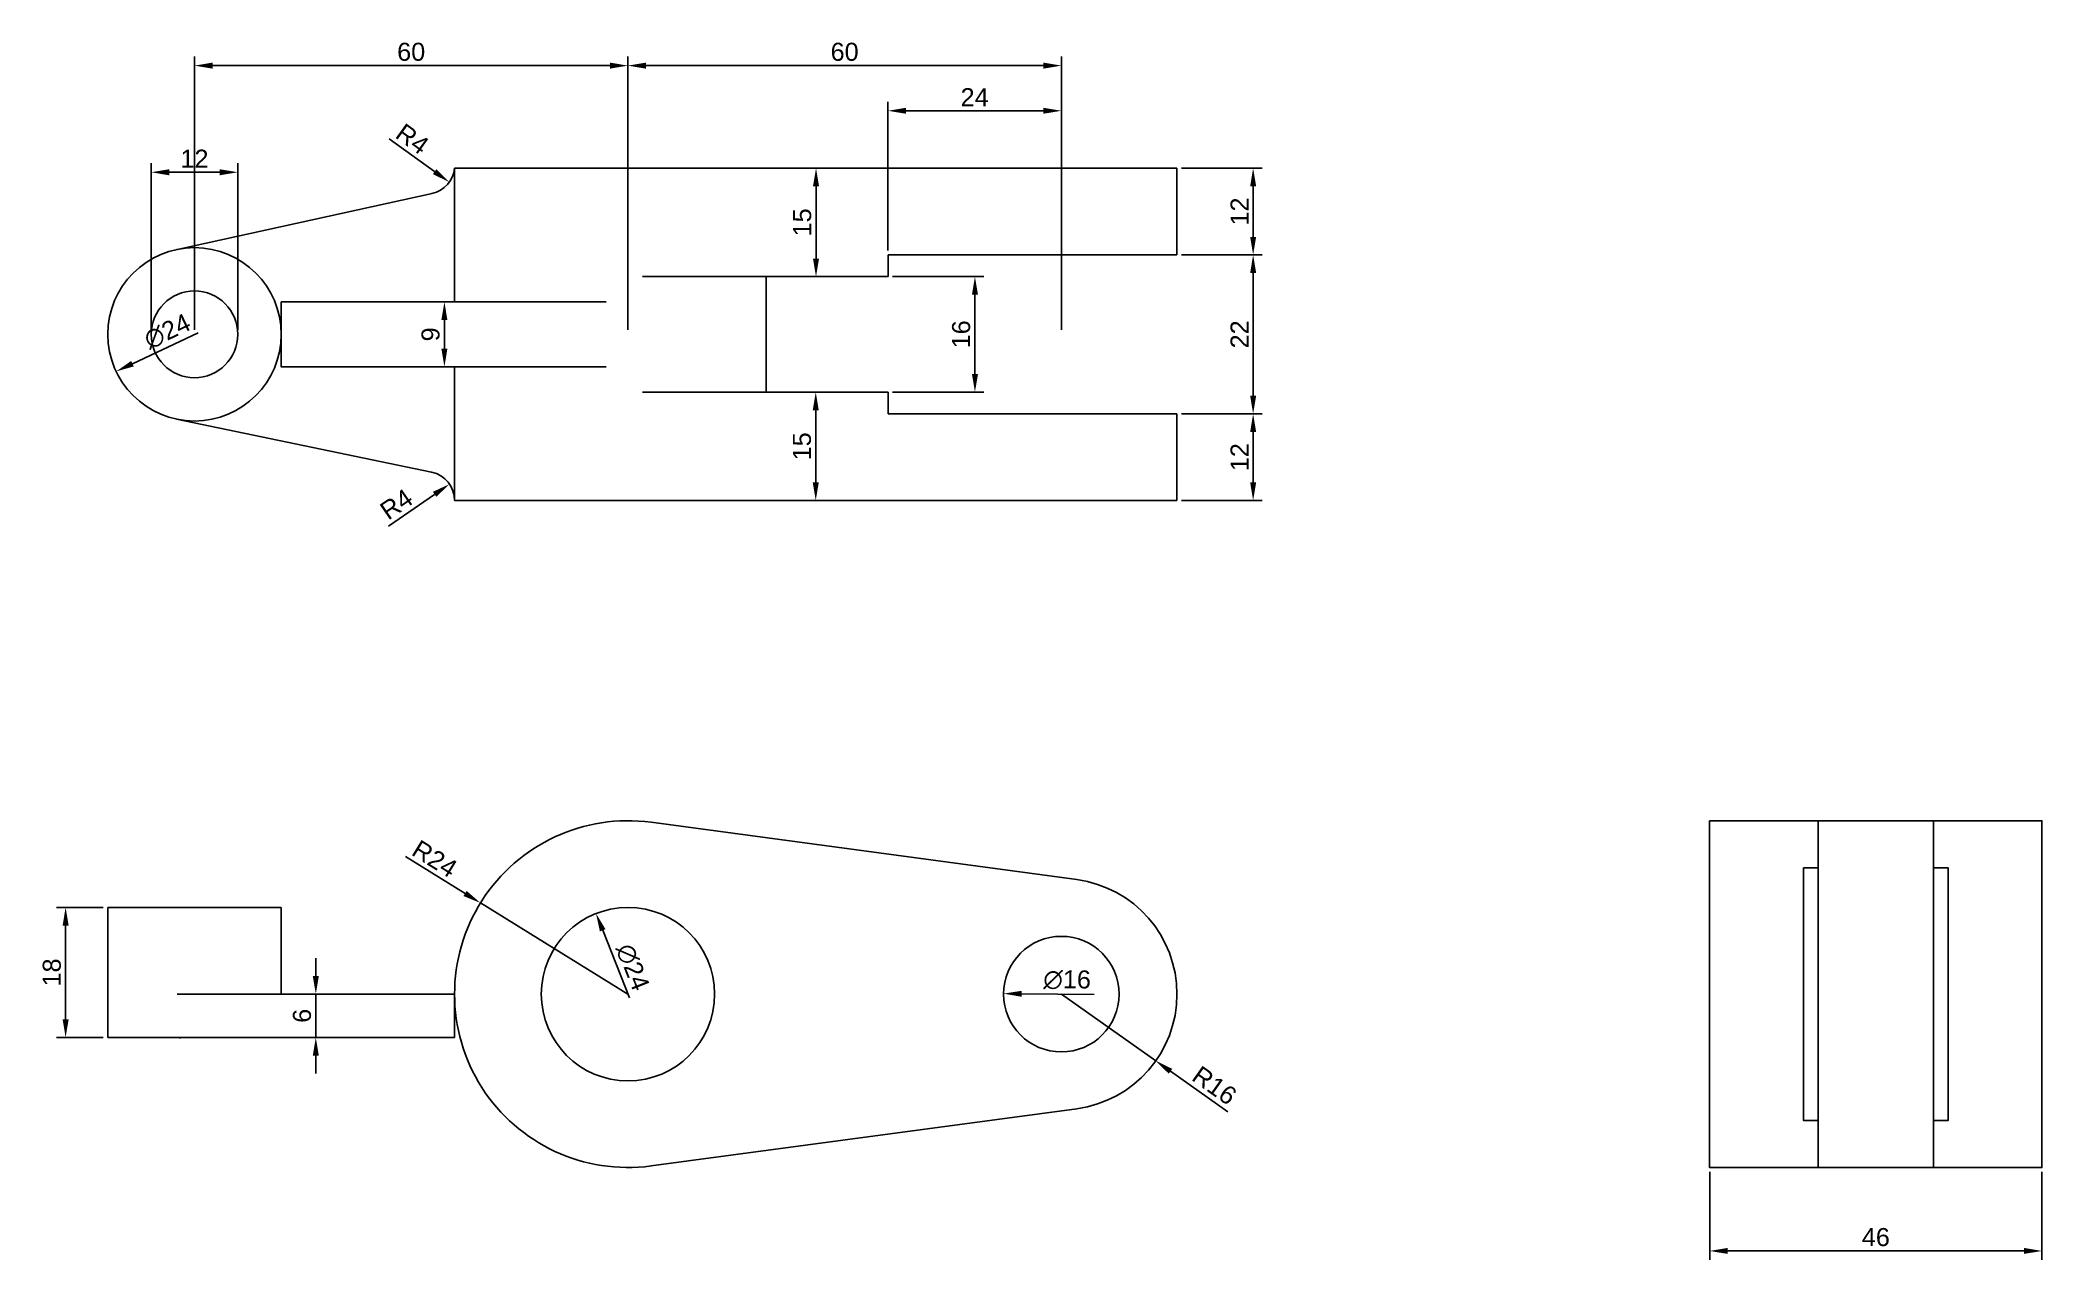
# Model space of a CAD drawing. Header units: millimetres. Extents: x 2437 to 2714, y 1937 to 2106.
import ezdxf

# ---------------------------------------------------------------- set-up
doc = ezdxf.new("R2010")
doc.units = ezdxf.units.MM
doc.styles.get("Standard").update_dxf_attribs({"font": 'arial.ttf'})
doc.dimstyles.new('ISO-25', dxfattribs={"dimtxt": 2.5, "dimasz": 2.5, "dimexe": 1.25, "dimexo": 0.625, "dimtad": 1, "dimtxsty": 'Standard', "dimcen": 2.5, "dimclrd": 3, "dimclre": 3, "dimclrt": 3, "dimadec": 0, "dimazin": 0, "dimtfac": 1, "dimtmove": 0, "dimatfit": 3, "dimfxl": 1, "dimarcsym": 0})

# ---------------------------------------------------------------- blocks, each defined once
blk = doc.blocks.new('*D1')
at = {"color": 3, "lineweight": -2, "transparency": 16777216}
for p, q in [((2452.28, 2065.92), (2452.28, 2088.98)), ((2454.78, 2087.73), (2461.78, 2087.73)), ((2464.28, 2065.92), (2464.28, 2088.98))]:
    blk.add_line(p, q, dxfattribs=at)
at = {"color": 3, "transparency": 16777216}
for points in [[(2454.78, 2088.15), (2454.78, 2087.31), (2452.28, 2087.73)], [(2461.78, 2088.15), (2461.78, 2087.31), (2464.28, 2087.73)]]:
    blk.add_solid(points, dxfattribs=at)
at = {"layer": 'Defpoints', "color": 0, "transparency": 16777216}
for p in [(2464.28, 2087.73), (2452.28, 2065.29), (2464.28, 2065.29)]:
    blk.add_point(p, dxfattribs=at)
at = {"color": 3, "transparency": 16777216, "insert": (2458.28, 2089.61), "char_height": 2.5, "attachment_point": 5}
blk.add_mtext('12', dxfattribs=at)
blk = doc.blocks.new('*D2')
at = {"color": 3, "lineweight": -2, "transparency": 16777216}
blk.add_line((2458.77, 2065.52), (2449.7, 2061.23), dxfattribs=at)
at = {"color": 3, "transparency": 16777216}
blk.add_solid([(2449.52, 2061.61), (2449.87, 2060.85), (2447.44, 2060.16)], dxfattribs=at)
at = {"layer": 'Defpoints', "color": 0, "transparency": 16777216}
for p in [(2469.13, 2070.42), (2447.44, 2060.16)]:
    blk.add_point(p, dxfattribs=at)
at = {"color": 3, "transparency": 16777216, "insert": (2454.52, 2065.69), "char_height": 2.5, "attachment_point": 5, "rotation": 25.3103}
blk.add_mtext('∅24', dxfattribs=at)
blk = doc.blocks.new('*D3')
at = {"color": 3, "lineweight": -2, "transparency": 16777216}
blk.add_line((2485.21, 2092.35), (2491.52, 2087.82), dxfattribs=at)
at = {"color": 3, "transparency": 16777216}
blk.add_solid([(2491.77, 2088.16), (2491.28, 2087.48), (2493.55, 2086.36)], dxfattribs=at)
at = {"layer": 'Defpoints', "color": 0, "transparency": 16777216}
for p in [(2490.3, 2088.69), (2493.55, 2086.36)]:
    blk.add_point(p, dxfattribs=at)
at = {"color": 3, "transparency": 16777216, "insert": (2488.45, 2092.34), "char_height": 2.5, "attachment_point": 5, "rotation": 324.2978}
blk.add_mtext('R4', dxfattribs=at)
blk = doc.blocks.new('*D4')
at = {"color": 3, "lineweight": -2, "transparency": 16777216}
blk.add_line((2485.12, 2038.74), (2491.52, 2043.14), dxfattribs=at)
at = {"color": 3, "transparency": 16777216}
blk.add_solid([(2491.28, 2043.49), (2491.76, 2042.8), (2493.58, 2044.56)], dxfattribs=at)
at = {"layer": 'Defpoints', "color": 0, "transparency": 16777216}
for p in [(2493.58, 2044.56), (2490.28, 2042.29)]:
    blk.add_point(p, dxfattribs=at)
at = {"color": 3, "transparency": 16777216, "insert": (2486.23, 2041.78), "char_height": 2.5, "attachment_point": 5, "rotation": 34.5531}
blk.add_mtext('R4', dxfattribs=at)
blk = doc.blocks.new('*D5')
at = {"color": 3, "lineweight": -2, "transparency": 16777216}
for p, q in [((2493.41, 2069.79), (2494.13, 2069.79)), ((2492.88, 2067.29), (2492.88, 2063.29)), ((2493.41, 2060.79), (2494.13, 2060.79))]:
    blk.add_line(p, q, dxfattribs=at)
at = {"color": 3, "transparency": 16777216}
for points in [[(2492.46, 2067.29), (2493.29, 2067.29), (2492.88, 2069.79)], [(2492.46, 2063.29), (2493.29, 2063.29), (2492.88, 2060.79)]]:
    blk.add_solid(points, dxfattribs=at)
at = {"layer": 'Defpoints', "color": 0, "transparency": 16777216}
for p in [(2492.78, 2069.79), (2492.78, 2060.79), (2492.88, 2060.79)]:
    blk.add_point(p, dxfattribs=at)
at = {"color": 3, "transparency": 16777216, "insert": (2490.97, 2065.29), "char_height": 2.5, "attachment_point": 5, "rotation": 90}
blk.add_mtext('9', dxfattribs=at)
blk = doc.blocks.new('*D6')
at = {"color": 3, "lineweight": -2, "transparency": 16777216}
for p, q in [((2458.28, 2065.92), (2458.28, 2103.74)), ((2518.28, 2065.92), (2518.28, 2103.74)), ((2460.78, 2102.49), (2515.78, 2102.49))]:
    blk.add_line(p, q, dxfattribs=at)
at = {"color": 3, "transparency": 16777216}
for points in [[(2460.78, 2102.91), (2460.78, 2102.07), (2458.28, 2102.49)], [(2515.78, 2102.91), (2515.78, 2102.07), (2518.28, 2102.49)]]:
    blk.add_solid(points, dxfattribs=at)
at = {"layer": 'Defpoints', "color": 0, "transparency": 16777216}
for p in [(2518.28, 2102.49), (2458.28, 2065.29), (2518.28, 2065.29)]:
    blk.add_point(p, dxfattribs=at)
at = {"color": 3, "transparency": 16777216, "insert": (2488.28, 2104.39), "char_height": 2.5, "attachment_point": 5}
blk.add_mtext('60', dxfattribs=at)
blk = doc.blocks.new('*D7')
at = {"color": 3, "lineweight": -2, "transparency": 16777216}
for p, q in [((2518.28, 2065.92), (2518.28, 2103.74)), ((2578.28, 2065.92), (2578.28, 2103.74)), ((2520.78, 2102.49), (2575.78, 2102.49))]:
    blk.add_line(p, q, dxfattribs=at)
at = {"color": 3, "transparency": 16777216}
for points in [[(2520.78, 2102.91), (2520.78, 2102.07), (2518.28, 2102.49)], [(2575.78, 2102.91), (2575.78, 2102.07), (2578.28, 2102.49)]]:
    blk.add_solid(points, dxfattribs=at)
at = {"layer": 'Defpoints', "color": 0, "transparency": 16777216}
for p in [(2578.28, 2102.49), (2518.28, 2065.29), (2578.28, 2065.29)]:
    blk.add_point(p, dxfattribs=at)
at = {"color": 3, "transparency": 16777216, "insert": (2548.28, 2104.39), "char_height": 2.5, "attachment_point": 5}
blk.add_mtext('60', dxfattribs=at)
blk = doc.blocks.new('*D8')
at = {"color": 3, "lineweight": -2, "transparency": 16777216}
for p, q in [((2594.91, 2088.29), (2606.08, 2088.29)), ((2604.83, 2078.79), (2604.83, 2085.79)), ((2594.91, 2076.29), (2606.08, 2076.29))]:
    blk.add_line(p, q, dxfattribs=at)
at = {"color": 3, "transparency": 16777216}
for points in [[(2604.42, 2085.79), (2605.25, 2085.79), (2604.83, 2088.29)], [(2604.42, 2078.79), (2605.25, 2078.79), (2604.83, 2076.29)]]:
    blk.add_solid(points, dxfattribs=at)
at = {"layer": 'Defpoints', "color": 0, "transparency": 16777216}
for p in [(2594.28, 2088.29), (2604.83, 2088.29), (2594.28, 2076.29)]:
    blk.add_point(p, dxfattribs=at)
at = {"color": 3, "transparency": 16777216, "insert": (2602.95, 2082.29), "char_height": 2.5, "attachment_point": 5, "rotation": 90}
blk.add_mtext('12', dxfattribs=at)
blk = doc.blocks.new('*D9')
at = {"color": 3, "lineweight": -2, "transparency": 16777216}
for p, q in [((2594.91, 2076.29), (2606.08, 2076.29)), ((2604.83, 2056.79), (2604.83, 2073.79)), ((2594.91, 2054.29), (2606.08, 2054.29))]:
    blk.add_line(p, q, dxfattribs=at)
at = {"color": 3, "transparency": 16777216}
for points in [[(2604.42, 2073.79), (2605.25, 2073.79), (2604.83, 2076.29)], [(2604.42, 2056.79), (2605.25, 2056.79), (2604.83, 2054.29)]]:
    blk.add_solid(points, dxfattribs=at)
at = {"layer": 'Defpoints', "color": 0, "transparency": 16777216}
for p in [(2594.28, 2076.29), (2604.83, 2076.29), (2594.28, 2054.29)]:
    blk.add_point(p, dxfattribs=at)
at = {"color": 3, "transparency": 16777216, "insert": (2602.95, 2065.29), "char_height": 2.5, "attachment_point": 5, "rotation": 90}
blk.add_mtext('22', dxfattribs=at)
blk = doc.blocks.new('*D10')
at = {"color": 3, "lineweight": -2, "transparency": 16777216}
for p, q in [((2594.91, 2054.29), (2606.08, 2054.29)), ((2604.83, 2044.79), (2604.83, 2051.79)), ((2594.91, 2042.29), (2606.08, 2042.29))]:
    blk.add_line(p, q, dxfattribs=at)
at = {"color": 3, "transparency": 16777216}
for points in [[(2604.42, 2051.79), (2605.25, 2051.79), (2604.83, 2054.29)], [(2604.42, 2044.79), (2605.25, 2044.79), (2604.83, 2042.29)]]:
    blk.add_solid(points, dxfattribs=at)
at = {"layer": 'Defpoints', "color": 0, "transparency": 16777216}
for p in [(2594.28, 2054.29), (2604.83, 2054.29), (2594.28, 2042.29)]:
    blk.add_point(p, dxfattribs=at)
at = {"color": 3, "transparency": 16777216, "insert": (2602.95, 2048.29), "char_height": 2.5, "attachment_point": 5, "rotation": 90}
blk.add_mtext('12', dxfattribs=at)
blk = doc.blocks.new('*D11')
at = {"color": 3, "lineweight": -2, "transparency": 16777216}
for p, q in [((2554.91, 2073.29), (2567.57, 2073.29)), ((2566.32, 2070.79), (2566.32, 2059.79)), ((2554.91, 2057.29), (2567.57, 2057.29))]:
    blk.add_line(p, q, dxfattribs=at)
at = {"color": 3, "transparency": 16777216}
for points in [[(2565.91, 2070.79), (2566.74, 2070.79), (2566.32, 2073.29)], [(2565.91, 2059.79), (2566.74, 2059.79), (2566.32, 2057.29)]]:
    blk.add_solid(points, dxfattribs=at)
at = {"layer": 'Defpoints', "color": 0, "transparency": 16777216}
for p in [(2554.28, 2073.29), (2554.28, 2057.29), (2566.32, 2057.29)]:
    blk.add_point(p, dxfattribs=at)
at = {"color": 3, "transparency": 16777216, "insert": (2564.42, 2065.29), "char_height": 2.5, "attachment_point": 5, "rotation": 90}
blk.add_mtext('16', dxfattribs=at)
blk = doc.blocks.new('*D12')
at = {"color": 3, "lineweight": -2, "transparency": 16777216}
for p, q in [((2544.91, 2088.29), (2545.57, 2088.29)), ((2544.32, 2085.79), (2544.32, 2075.79)), ((2544.91, 2073.29), (2545.57, 2073.29))]:
    blk.add_line(p, q, dxfattribs=at)
at = {"color": 3, "transparency": 16777216}
for points in [[(2543.9, 2085.79), (2544.74, 2085.79), (2544.32, 2088.29)], [(2543.9, 2075.79), (2544.74, 2075.79), (2544.32, 2073.29)]]:
    blk.add_solid(points, dxfattribs=at)
at = {"layer": 'Defpoints', "color": 0, "transparency": 16777216}
for p in [(2544.28, 2088.29), (2544.28, 2073.29), (2544.32, 2073.29)]:
    blk.add_point(p, dxfattribs=at)
at = {"color": 3, "transparency": 16777216, "insert": (2542.42, 2080.79), "char_height": 2.5, "attachment_point": 5, "rotation": 90}
blk.add_mtext('15', dxfattribs=at)
blk = doc.blocks.new('*D13')
at = {"color": 3, "lineweight": -2, "transparency": 16777216}
for p, q in [((2544.91, 2057.29), (2545.53, 2057.29)), ((2544.28, 2044.79), (2544.28, 2054.79)), ((2544.91, 2042.29), (2545.53, 2042.29))]:
    blk.add_line(p, q, dxfattribs=at)
at = {"color": 3, "transparency": 16777216}
for points in [[(2543.87, 2054.79), (2544.7, 2054.79), (2544.28, 2057.29)], [(2543.87, 2044.79), (2544.7, 2044.79), (2544.28, 2042.29)]]:
    blk.add_solid(points, dxfattribs=at)
at = {"layer": 'Defpoints', "color": 0, "transparency": 16777216}
for p in [(2544.28, 2057.29), (2544.28, 2057.29), (2544.28, 2042.29)]:
    blk.add_point(p, dxfattribs=at)
at = {"color": 3, "transparency": 16777216, "insert": (2542.38, 2049.79), "char_height": 2.5, "attachment_point": 5, "rotation": 90}
blk.add_mtext('15', dxfattribs=at)
blk = doc.blocks.new('*D14')
at = {"color": 3, "lineweight": -2, "transparency": 16777216}
for p, q in [((2554.28, 2076.92), (2554.28, 2097.49)), ((2556.78, 2096.24), (2575.78, 2096.24)), ((2578.28, 2076.92), (2578.28, 2097.49))]:
    blk.add_line(p, q, dxfattribs=at)
at = {"color": 3, "transparency": 16777216}
for points in [[(2556.78, 2096.66), (2556.78, 2095.83), (2554.28, 2096.24)], [(2575.78, 2096.66), (2575.78, 2095.83), (2578.28, 2096.24)]]:
    blk.add_solid(points, dxfattribs=at)
at = {"layer": 'Defpoints', "color": 0, "transparency": 16777216}
for p in [(2578.28, 2096.24), (2554.28, 2076.29), (2578.28, 2076.29)]:
    blk.add_point(p, dxfattribs=at)
at = {"color": 3, "transparency": 16777216, "insert": (2566.28, 2098.12), "char_height": 2.5, "attachment_point": 5}
blk.add_mtext('24', dxfattribs=at)
blk = doc.blocks.new('*D15')
at = {"color": 3, "lineweight": -2, "transparency": 16777216}
for p, q in [((2487.48, 1993), (2495.74, 1987.89)), ((2518.28, 1973.96), (2497.87, 1986.58))]:
    blk.add_line(p, q, dxfattribs=at)
at = {"color": 3, "transparency": 16777216}
blk.add_solid([(2495.96, 1988.25), (2495.52, 1987.54), (2497.87, 1986.58)], dxfattribs=at)
at = {"layer": 'Defpoints', "color": 0, "transparency": 16777216}
for p in [(2497.87, 1986.58), (2518.28, 1973.96)]:
    blk.add_point(p, dxfattribs=at)
at = {"color": 3, "transparency": 16777216, "insert": (2491.54, 1992.7), "char_height": 2.5, "attachment_point": 5, "rotation": 328.2836}
blk.add_mtext('R24', dxfattribs=at)
blk = doc.blocks.new('*D16')
at = {"color": 3, "lineweight": -2, "transparency": 16777216}
blk.add_line((2518.48, 1973.46), (2514.79, 1982.8), dxfattribs=at)
at = {"color": 3, "transparency": 16777216}
blk.add_solid([(2515.18, 1982.95), (2514.4, 1982.64), (2513.87, 1985.12)], dxfattribs=at)
at = {"layer": 'Defpoints', "color": 0, "transparency": 16777216}
for p in [(2513.87, 1985.12), (2522.7, 1962.8)]:
    blk.add_point(p, dxfattribs=at)
at = {"color": 3, "transparency": 16777216, "insert": (2518.93, 1977.69), "char_height": 2.5, "attachment_point": 5, "rotation": 291.573}
blk.add_mtext('∅24', dxfattribs=at)
blk = doc.blocks.new('*D17')
at = {"color": 3, "lineweight": -2, "transparency": 16777216}
blk.add_line((2582.83, 1973.92), (2572.78, 1974.01), dxfattribs=at)
at = {"color": 3, "transparency": 16777216}
blk.add_solid([(2572.79, 1974.42), (2572.78, 1973.59), (2570.28, 1974.03)], dxfattribs=at)
at = {"layer": 'Defpoints', "color": 0, "transparency": 16777216}
for p in [(2570.28, 1974.03), (2586.28, 1973.89)]:
    blk.add_point(p, dxfattribs=at)
at = {"color": 3, "transparency": 16777216, "insert": (2579.08, 1975.93), "char_height": 2.5, "attachment_point": 5, "rotation": 359.5204}
blk.add_mtext('∅16', dxfattribs=at)
blk = doc.blocks.new('*D18')
at = {"color": 3, "lineweight": -2, "transparency": 16777216}
for p, q in [((2578.28, 1973.96), (2591.35, 1964.73)), ((2601.33, 1957.67), (2593.39, 1963.28))]:
    blk.add_line(p, q, dxfattribs=at)
at = {"color": 3, "transparency": 16777216}
blk.add_solid([(2593.63, 1963.62), (2593.15, 1962.94), (2591.35, 1964.73)], dxfattribs=at)
at = {"layer": 'Defpoints', "color": 0, "transparency": 16777216}
for p in [(2578.28, 1973.96), (2591.35, 1964.73)]:
    blk.add_point(p, dxfattribs=at)
at = {"color": 3, "transparency": 16777216, "insert": (2599.48, 1961.31), "char_height": 2.5, "attachment_point": 5, "rotation": 324.7443}
blk.add_mtext('R16', dxfattribs=at)
blk = doc.blocks.new('*D19')
at = {"color": 3, "lineweight": -2, "transparency": 16777216}
for p, q in [((2475.08, 1976.46), (2475.08, 1978.96)), ((2475.08, 1973.96), (2475.08, 1967.96)), ((2475.7, 1973.96), (2476.33, 1973.96)), ((2475.7, 1967.96), (2476.33, 1967.96)), ((2475.08, 1965.46), (2475.08, 1962.96))]:
    blk.add_line(p, q, dxfattribs=at)
at = {"color": 3, "transparency": 16777216}
for points in [[(2474.66, 1976.46), (2475.49, 1976.46), (2475.08, 1973.96)], [(2474.66, 1965.46), (2475.49, 1965.46), (2475.08, 1967.96)]]:
    blk.add_solid(points, dxfattribs=at)
at = {"layer": 'Defpoints', "color": 0, "transparency": 16777216}
for p in [(2475.08, 1973.96), (2475.08, 1967.96), (2475.08, 1967.96)]:
    blk.add_point(p, dxfattribs=at)
at = {"color": 3, "transparency": 16777216, "insert": (2473.17, 1970.96), "char_height": 2.5, "attachment_point": 5, "rotation": 90}
blk.add_mtext('6', dxfattribs=at)
blk = doc.blocks.new('*D20')
at = {"color": 3, "lineweight": -2, "transparency": 16777216}
for p, q in [((2445.66, 1985.96), (2439.19, 1985.96)), ((2440.44, 1983.46), (2440.44, 1970.46)), ((2445.66, 1967.96), (2439.19, 1967.96))]:
    blk.add_line(p, q, dxfattribs=at)
at = {"color": 3, "transparency": 16777216}
for points in [[(2440.03, 1983.46), (2440.86, 1983.46), (2440.44, 1985.96)], [(2440.03, 1970.46), (2440.86, 1970.46), (2440.44, 1967.96)]]:
    blk.add_solid(points, dxfattribs=at)
at = {"layer": 'Defpoints', "color": 0, "transparency": 16777216}
for p in [(2446.28, 1985.96), (2440.44, 1967.96), (2446.28, 1967.96)]:
    blk.add_point(p, dxfattribs=at)
at = {"color": 3, "transparency": 16777216, "insert": (2438.54, 1976.96), "char_height": 2.5, "attachment_point": 5, "rotation": 90}
blk.add_mtext('18', dxfattribs=at)
blk = doc.blocks.new('*D21')
at = {"color": 3, "lineweight": -2, "transparency": 16777216}
for p, q in [((2668.03, 1949.34), (2668.03, 1937.16)), ((2714.03, 1949.34), (2714.03, 1937.16)), ((2670.53, 1938.41), (2711.53, 1938.41))]:
    blk.add_line(p, q, dxfattribs=at)
at = {"color": 3, "transparency": 16777216}
for points in [[(2670.53, 1938.83), (2670.53, 1938), (2668.03, 1938.41)], [(2711.53, 1938.83), (2711.53, 1938), (2714.03, 1938.41)]]:
    blk.add_solid(points, dxfattribs=at)
at = {"layer": 'Defpoints', "color": 0, "transparency": 16777216}
for p in [(2668.03, 1949.96), (2714.03, 1949.96), (2714.03, 1938.41)]:
    blk.add_point(p, dxfattribs=at)
at = {"color": 3, "transparency": 16777216, "insert": (2691.03, 1940.31), "char_height": 2.5, "attachment_point": 5}
blk.add_mtext('46', dxfattribs=at)

msp = doc.modelspace()

# ---------------------------------------------------------------- linework, layer by layer
for p, q in [((2494.285, 2088.293), (2594.285, 2088.293)), ((2494.285, 2069.793), (2494.285, 2088.293)), ((2594.285, 2088.293), (2594.285, 2076.293)), ((2455.684, 2077.008), (2491.161, 2084.785)), ((2554.285, 2076.293), (2594.285, 2076.293)), ((2554.285, 2076.293), (2554.285, 2073.293)), ((2520.285, 2073.293), (2554.285, 2073.293)), ((2537.413, 2057.293), (2537.413, 2073.293)), ((2494.285, 2042.293), (2494.285, 2060.793)), ((2554.285, 2057.293), (2520.285, 2057.293)), ((2554.285, 2057.293), (2554.285, 2054.293)), ((2455.812, 2053.55), (2491.099, 2046.209)), ((2554.285, 2054.293), (2594.285, 2054.293)), ((2594.285, 2054.293), (2594.285, 2042.293)), ((2594.285, 2042.293), (2494.285, 2042.293)), ((2446.285, 1967.961), (2446.285, 1985.961)), ((2446.285, 1985.961), (2470.285, 1985.961)), ((2470.285, 1985.961), (2470.285, 1973.961)), ((2446.285, 1967.961), (2446.285, 1973.961)), ((2455.868, 1973.961), (2494.285, 1973.961)), ((2494.285, 1973.961), (2494.285, 1967.961)), ((2470.285, 1967.961), (2446.285, 1967.961)), ((2494.285, 1967.961), (2446.285, 1967.961)), ((2456.284, 1967.831), (2456.284, 1967.961))]:
    msp.add_line(p, q)
for points in [[(2515.285, 2060.793), (2470.285, 2060.793), (2470.285, 2069.793), (2515.285, 2069.793)], [(2580.416, 1989.818), (2521.485, 1997.747)], [(2580.416, 1958.103), (2521.485, 1950.175)]]:
    msp.add_lwpolyline(points)
for points in [[(2668.028, 1997.961), (2714.028, 1997.961), (2714.028, 1949.961), (2668.028, 1949.961)], [(2683.028, 1997.961), (2699.028, 1997.961), (2699.028, 1949.961), (2683.028, 1949.961)], [(2681.028, 1991.461), (2683.028, 1991.461), (2683.028, 1956.461), (2681.028, 1956.461)], [(2699.028, 1991.461), (2701.028, 1991.461), (2701.028, 1956.461), (2699.028, 1956.461)]]:
    msp.add_lwpolyline(points, close=True)
for centre, radius in [((2458.285, 2065.293), 12), ((2458.285, 2065.293), 6), ((2458.285, 2065.293), 6), ((2518.285, 1973.961), 12), ((2578.285, 1973.961), 8)]:
    msp.add_circle(centre, radius)
for centre, radius, start, end in [((2490.304, 2088.692), 4, 282.36432, 354.27493), ((2490.285, 2042.293), 4, 0, 78.24754), ((2518.285, 1973.961), 24, 82.33774, 277.66226), ((2578.285, 1973.961), 16, 277.65536, 82.34464)]:
    msp.add_arc(centre, radius, start, end)

# ---------------------------------------------------------------- dimensions: what is measured, and where the dimension line sits
at = {"color": 114, "true_color": 0x139b48}
for base, p1, p2, picture, middle in [((2518.285, 2102.491), (2458.285, 2065.293), (2518.285, 2065.293), '*D6', (2488.285, 2104.392)), ((2578.285, 2102.491), (2518.285, 2065.293), (2578.285, 2065.293), '*D7', (2548.285, 2104.392)), ((2578.285, 2096.243), (2554.285, 2076.293), (2578.285, 2076.293), '*D14', (2566.285, 2098.123)), ((2464.285, 2087.731), (2452.285, 2065.293), (2464.285, 2065.293), '*D1', (2458.285, 2089.611)), ((2714.028, 1938.412), (2668.028, 1949.961), (2714.028, 1949.961), '*D21', (2691.028, 1940.314))]:
    dim = msp.add_linear_dim(base=base, p1=p1, p2=p2, dimstyle='ISO-25', dxfattribs=at)
    dim.commit()
    dim.dimension.update_dxf_attribs({"geometry": picture, "text_midpoint": middle})
for center, mpoint, picture, middle in [((2490.304, 2088.692), (2493.553, 2086.358), '*D3', (2487.352, 2090.814)), ((2490.285, 2042.293), (2493.579, 2044.562), '*D4', (2487.29, 2040.231))]:
    dim = msp.add_radius_dim(center=center, mpoint=mpoint, dimstyle='ISO-25', dxfattribs=at)
    dim.commit()
    dim.dimension.update_dxf_attribs({"geometry": picture, "text_midpoint": middle, "dimtype": 164})
for base, p1, p2, picture, middle in [((2544.319, 2073.293), (2544.285, 2088.293), (2544.285, 2073.293), '*D12', (2542.418, 2080.793)), ((2604.833, 2088.293), (2594.285, 2076.293), (2594.285, 2088.293), '*D8', (2602.953, 2082.293)), ((2604.833, 2076.293), (2594.285, 2054.293), (2594.285, 2076.293), '*D9', (2602.953, 2065.293)), ((2566.324, 2057.293), (2554.285, 2073.293), (2554.285, 2057.293), '*D11', (2564.423, 2065.293)), ((2492.876, 2060.793), (2492.785, 2069.793), (2492.785, 2060.793), '*D5', (2490.975, 2065.293)), ((2544.285, 2057.293), (2544.285, 2042.293), (2544.285, 2057.293), '*D13', (2542.383, 2049.793)), ((2604.833, 2054.293), (2594.285, 2042.293), (2594.285, 2054.293), '*D10', (2602.953, 2048.293)), ((2440.444, 1967.961), (2446.285, 1985.961), (2446.285, 1967.961), '*D20', (2438.542, 1976.961)), ((2475.076, 1967.961), (2475.076, 1973.961), (2475.076, 1967.961), '*D19', (2473.175, 1970.961))]:
    dim = msp.add_linear_dim(base=base, p1=p1, p2=p2, angle=90, dimstyle='ISO-25', dxfattribs=at)
    dim.commit()
    dim.dimension.update_dxf_attribs({"geometry": picture, "text_midpoint": middle})
for p1, p2, picture, middle in [((2469.133, 2070.423), (2447.436, 2060.163), '*D2', (2455.365, 2063.912)), ((2522.697, 1962.801), (2513.872, 1985.12), '*D16', (2517.097, 1976.964)), ((2586.284, 1973.894), (2570.285, 1974.028), '*D17', (2579.059, 1973.954))]:
    dim = msp.add_diameter_dim_2p(p1=p1, p2=p2, dimstyle='ISO-25', dxfattribs=at)
    dim.commit()
    dim.dimension.update_dxf_attribs({"geometry": picture, "text_midpoint": middle, "dimtype": 163})
for center, mpoint, picture, middle in [((2518.285, 1973.961), (2497.869, 1986.578), '*D15', (2491.536, 1992.702)), ((2578.285, 1973.961), (2591.35, 1964.725), '*D18', (2599.479, 1961.307))]:
    dim = msp.add_radius_dim(center=center, mpoint=mpoint, dimstyle='ISO-25', dxfattribs=at)
    dim.commit()
    dim.dimension.update_dxf_attribs({"geometry": picture, "text_midpoint": middle})

doc.saveas('drawing.dxf')
